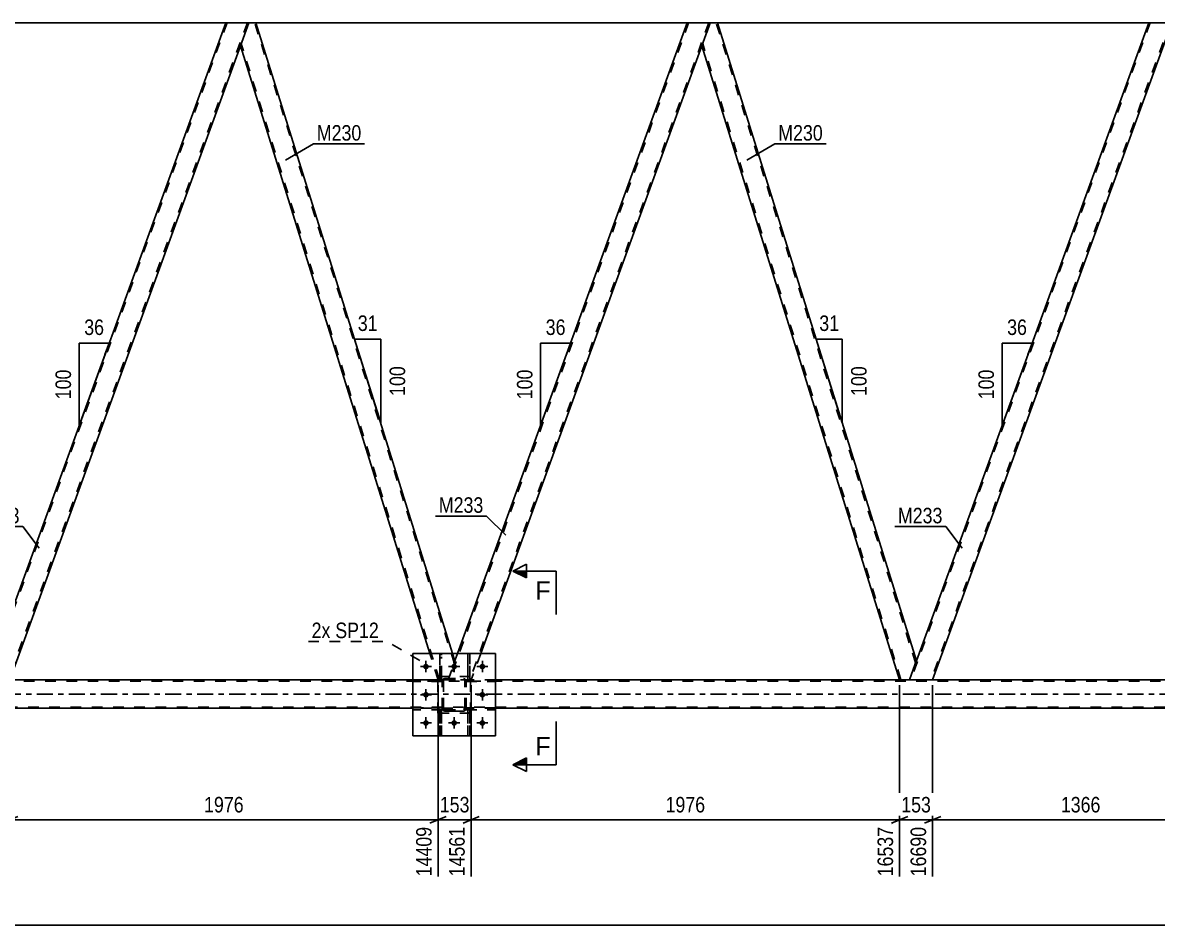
# Model space of a CAD drawing. Header units: millimetres. Extents: x 0 to 841, y 0 to 594.
# Drawn here: x 515.1 to 724.4, y 282.4 to 448.9 of the extents above; entities that cross this region are included whole.
import ezdxf

# ---------------------------------------------------------------- set-up
doc = ezdxf.new("R2010")
doc.units = ezdxf.units.MM
doc.linetypes.add('DXK_LINE_DOT2', pattern=[3.9198, 1.9599, -1.9599])
doc.linetypes.add('DXK_LINE_DOT3', pattern=[5.9187, 2.979, -0.9799, 0.9799, -0.9799])
doc.styles.add('Arial', font='ARIAL.TTF', dxfattribs={"height": 0.2})
doc.styles.add('Arial Narrow', font='ARIALN.TTF', dxfattribs={"height": 0.2})

# ---------------------------------------------------------------- blocks, each defined once
blk = doc.blocks.new('Part-247343265-35504 - 2635')
at = {"color": 7, "linetype": 'DXK_LINE_DOT2'}
for p, q in [((552.83, 448.89), (508.71, 327.67)), ((556.58, 448.89), (512.46, 327.67)), ((556.83, 448.89), (555.29, 444.64)), ((509.72, 331.14), (508.46, 327.67)), ((512.71, 327.67), (508.46, 327.67))]:
    blk.add_line(p, q, dxfattribs=at)
at = {"color": 2, "linetype": 'Continuous'}
for p, q in [((552.58, 448.89), (509.72, 331.14)), ((552.58, 448.89), (556.83, 448.89)), ((555.29, 444.64), (512.71, 327.67))]:
    blk.add_line(p, q, dxfattribs=at)
blk = doc.blocks.new('Part-247343265-35505 - 2635')
at = {"color": 7, "linetype": 'DXK_LINE_DOT2'}
for p, q in [((637.97, 448.89), (593.85, 327.67)), ((641.71, 448.89), (597.59, 327.67)), ((641.97, 448.89), (640.42, 444.64)), ((595.35, 332.49), (593.59, 327.67)), ((599.6, 332.49), (597.85, 327.67)), ((597.85, 327.67), (593.59, 327.67))]:
    blk.add_line(p, q, dxfattribs=at)
at = {"color": 2, "linetype": 'Continuous'}
for p, q in [((637.71, 448.89), (595.35, 332.49)), ((637.71, 448.89), (641.97, 448.89)), ((640.42, 444.64), (599.6, 332.49))]:
    blk.add_line(p, q, dxfattribs=at)
blk = doc.blocks.new('Part-247343265-35506 - 2635')
at = {"color": 7, "linetype": 'DXK_LINE_DOT2'}
for p, q in [((723.1, 448.89), (678.98, 327.67)), ((726.85, 448.89), (682.73, 327.67)), ((679.99, 331.14), (678.73, 327.67)), ((682.98, 327.67), (678.73, 327.67))]:
    blk.add_line(p, q, dxfattribs=at)
at = {"color": 2, "linetype": 'Continuous'}
for p, q in [((722.85, 448.89), (679.99, 331.14)), ((727.1, 448.89), (682.98, 327.67)), ((722.85, 448.89), (727.1, 448.89))]:
    blk.add_line(p, q, dxfattribs=at)
blk = doc.blocks.new('Bolt-247343265-35624 - 2635')
at = {"linetype": 'Continuous'}
for points in [[(590.03, 330.09, -1), (588.99, 330.09, -1)], [(595.23, 330.09, -1), (594.19, 330.09, -1)], [(600.43, 330.09, -1), (599.39, 330.09, -1)], [(590.03, 324.89, -1), (588.99, 324.89, -1)], [(600.43, 324.89, -1), (599.39, 324.89, -1)], [(590.03, 319.69, -1), (588.99, 319.69, -1)], [(595.23, 319.69, -1), (594.19, 319.69, -1)], [(600.43, 319.69, -1), (599.39, 319.69, -1)]]:
    blk.add_hatch(color=1, dxfattribs=at).paths.add_polyline_path(points)
at = {"color": 1, "linetype": 'Continuous'}
for p, q in [((589.51, 331.13), (589.51, 329.05)), ((594.71, 331.13), (594.71, 329.05)), ((599.91, 331.13), (599.91, 329.05)), ((590.55, 330.09), (588.47, 330.09)), ((595.75, 330.09), (593.67, 330.09)), ((600.95, 330.09), (598.87, 330.09)), ((590.55, 324.89), (588.47, 324.89)), ((589.51, 325.93), (589.51, 323.85)), ((600.95, 324.89), (598.87, 324.89)), ((599.91, 325.93), (599.91, 323.85)), ((589.51, 320.73), (589.51, 318.65)), ((594.71, 320.73), (594.71, 318.65)), ((599.91, 320.73), (599.91, 318.65)), ((590.55, 319.69), (588.47, 319.69)), ((595.75, 319.69), (593.67, 319.69)), ((600.95, 319.69), (598.87, 319.69))]:
    blk.add_line(p, q, dxfattribs=at)
blk = doc.blocks.new('Part-247343265-35513 - 2635')
at = {"color": 2, "linetype": 'Continuous'}
for p, q in [((556.83, 448.89), (555.29, 444.64)), ((558.15, 448.89), (556.83, 448.89)), ((594.43, 332.49), (558.15, 448.89)), ((590.24, 332.49), (555.29, 444.64))]:
    blk.add_line(p, q, dxfattribs=at)
at = {"color": 7, "linetype": 'DXK_LINE_DOT2'}
for p, q in [((594.72, 330.76), (557.9, 448.89)), ((592, 327.67), (555.42, 445.01)), ((591.75, 327.67), (590.24, 332.49)), ((593.59, 327.67), (594.85, 331.14)), ((594.85, 331.14), (594.43, 332.49)), ((591.75, 327.67), (593.59, 327.67))]:
    blk.add_line(p, q, dxfattribs=at)
blk = doc.blocks.new('Part-247343265-35514 - 2635')
at = {"color": 2, "linetype": 'Continuous'}
for p, q in [((641.97, 448.89), (640.42, 444.64)), ((643.29, 448.89), (641.97, 448.89)), ((679.99, 331.14), (643.29, 448.89)), ((640.42, 444.64), (676.88, 327.67)), ((679.99, 331.14), (679.72, 330.39)), ((679.72, 330.39), (678.73, 327.67))]:
    blk.add_line(p, q, dxfattribs=at)
at = {"color": 7, "linetype": 'DXK_LINE_DOT2'}
for p, q in [((679.85, 330.76), (643.04, 448.89)), ((677.13, 327.67), (640.56, 445.01)), ((679.97, 331.08), (679.72, 330.39)), ((678.73, 327.67), (676.88, 327.67))]:
    blk.add_line(p, q, dxfattribs=at)
blk = doc.blocks.new('Part-247343265-35614 - 2635')
at = {"color": 7, "linetype": 'DXK_LINE_DOT2'}
for p, q in [((727.1, 448.89), (212.04, 448.89)), ((558.15, 448.89), (552.58, 448.89)), ((643.29, 448.89), (637.71, 448.89))]:
    blk.add_line(p, q, dxfattribs=at)
at = {"color": 2, "linetype": 'Continuous'}
for p, q in [((552.58, 448.89), (473.02, 448.89)), ((637.71, 448.89), (558.15, 448.89)), ((722.85, 448.89), (643.29, 448.89))]:
    blk.add_line(p, q, dxfattribs=at)
blk = doc.blocks.new('Part-247343265-35563 - 2635')
at = {"color": 7, "linetype": 'DXK_LINE_DOT2'}
for p, q in [((592.51, 327.41), (592.55, 327.59)), ((592.55, 327.59), (592.51, 327.41)), ((592.51, 322.37), (592.51, 327.41)), ((592.51, 327.41), (592.51, 327.41)), ((592.51, 322.37), (592.51, 327.41)), ((592.75, 327.41), (592.77, 327.5)), ((592.77, 327.5), (592.75, 327.41)), ((592.75, 322.37), (592.75, 327.41)), ((592.75, 327.41), (592.75, 327.41)), ((592.75, 327.41), (592.75, 322.37)), ((592.77, 327.5), (592.82, 327.58)), ((592.82, 327.58), (592.77, 327.5)), ((592.81, 327.85), (592.99, 327.89)), ((592.99, 327.89), (592.81, 327.85)), ((592.82, 327.58), (592.9, 327.63)), ((592.9, 327.63), (592.82, 327.58)), ((592.9, 327.63), (592.99, 327.65)), ((592.99, 327.65), (592.9, 327.63)), ((592.99, 327.89), (596.43, 327.89)), ((592.99, 327.89), (592.99, 327.89)), ((592.99, 327.89), (596.43, 327.89)), ((592.99, 327.65), (596.43, 327.65)), ((592.99, 327.65), (592.99, 327.65)), ((592.99, 327.65), (596.43, 327.65)), ((596.43, 327.89), (596.43, 327.89)), ((596.43, 327.89), (596.61, 327.85)), ((596.61, 327.85), (596.43, 327.89)), ((596.43, 327.65), (596.43, 327.65)), ((596.43, 327.65), (596.52, 327.63)), ((596.52, 327.63), (596.6, 327.58)), ((596.6, 327.58), (596.65, 327.5)), ((596.65, 327.5), (596.6, 327.58)), ((596.65, 327.5), (596.67, 327.41)), ((596.67, 327.41), (596.65, 327.5)), ((596.67, 322.37), (596.67, 327.41)), ((596.67, 327.41), (596.67, 327.41)), ((596.67, 322.37), (596.67, 327.41)), ((596.87, 327.59), (596.91, 327.41)), ((596.91, 327.41), (596.87, 327.59)), ((596.91, 322.37), (596.91, 327.41)), ((596.91, 327.41), (596.91, 327.41)), ((596.91, 322.37), (596.91, 327.41)), ((592.51, 322.37), (592.51, 322.37)), ((592.55, 322.19), (592.51, 322.37)), ((592.51, 322.37), (592.55, 322.19)), ((592.75, 322.37), (592.75, 322.37)), ((592.77, 322.28), (592.75, 322.37)), ((592.75, 322.37), (592.77, 322.28)), ((596.67, 322.37), (596.65, 322.28)), ((596.65, 322.28), (596.67, 322.37)), ((596.67, 322.37), (596.67, 322.37)), ((596.91, 322.37), (596.87, 322.19)), ((596.87, 322.19), (596.91, 322.37)), ((596.91, 322.37), (596.91, 322.37)), ((592.82, 322.2), (592.77, 322.28)), ((592.77, 322.28), (592.82, 322.2)), ((592.99, 321.89), (592.81, 321.93)), ((592.81, 321.93), (592.99, 321.89)), ((592.9, 322.15), (592.82, 322.2)), ((592.99, 322.13), (592.9, 322.15)), ((592.99, 322.13), (596.43, 322.13)), ((592.99, 322.13), (592.99, 322.13)), ((592.99, 322.13), (596.43, 322.13)), ((592.99, 321.89), (596.43, 321.89)), ((592.99, 321.89), (592.99, 321.89)), ((596.43, 321.89), (592.99, 321.89)), ((596.52, 322.15), (596.43, 322.13)), ((596.43, 322.13), (596.52, 322.15)), ((596.43, 322.13), (596.43, 322.13)), ((596.61, 321.93), (596.43, 321.89)), ((596.43, 321.89), (596.61, 321.93)), ((596.43, 321.89), (596.43, 321.89)), ((596.6, 322.2), (596.52, 322.15)), ((596.52, 322.15), (596.6, 322.2)), ((596.65, 322.28), (596.6, 322.2)), ((596.6, 322.2), (596.65, 322.28))]:
    blk.add_line(p, q, dxfattribs=at)
at = {"color": 7, "linetype": 'DXK_LINE_DOT3'}
blk.add_line((594.71, 324.89), (594.71, 324.89), dxfattribs=at)
at = {"color": 7, "linetype": 'DXK_LINE_DOT2'}
for centre, start, end in [((592.99, 327.41), 112.5, 157.5), ((592.99, 327.41), 112.5, 157.5), ((596.43, 327.41), 22.5, 67.5), ((596.43, 327.41), 22.5, 67.5), ((592.99, 322.37), 202.5, 247.5), ((592.99, 322.37), 202.5, 247.5), ((596.43, 322.37), 292.5, 337.5), ((596.43, 322.37), 292.5, 337.5)]:
    blk.add_arc(centre, 0.48, start, end, dxfattribs=at)
blk = doc.blocks.new('Part-247343265-35564 - 2635')
at = {"color": 7, "linetype": 'DXK_LINE_DOT2'}
for p, q in [((597.71, 328.29), (591.71, 328.29)), ((591.71, 321.49), (591.71, 328.29)), ((597.71, 321.49), (597.71, 328.29)), ((597.71, 321.49), (591.71, 321.49))]:
    blk.add_line(p, q, dxfattribs=at)
blk = doc.blocks.new('Part-247343265-35565 - 2635')
at = {"color": 7, "linetype": 'DXK_LINE_DOT2'}
for p, q in [((597.71, 328.29), (591.71, 328.29)), ((591.71, 321.49), (591.71, 328.29)), ((597.71, 321.49), (597.71, 328.29)), ((597.71, 321.49), (591.71, 321.49))]:
    blk.add_line(p, q, dxfattribs=at)
blk = doc.blocks.new('Part-247343265-35566 - 2635')
at = {"color": 7, "linetype": 'DXK_LINE_DOT2'}
for p, q in [((592.51, 327.41), (592.55, 327.59)), ((592.55, 327.59), (592.51, 327.41)), ((592.51, 322.37), (592.51, 327.41)), ((592.51, 327.41), (592.51, 327.41)), ((592.51, 322.37), (592.51, 327.41)), ((592.75, 327.41), (592.77, 327.5)), ((592.77, 327.5), (592.75, 327.41)), ((592.75, 322.37), (592.75, 327.41)), ((592.75, 327.41), (592.75, 327.41)), ((592.75, 327.41), (592.75, 322.37)), ((592.77, 327.5), (592.82, 327.58)), ((592.82, 327.58), (592.77, 327.5)), ((592.81, 327.85), (592.99, 327.89)), ((592.99, 327.89), (592.81, 327.85)), ((592.82, 327.58), (592.9, 327.63)), ((592.9, 327.63), (592.82, 327.58)), ((592.9, 327.63), (592.99, 327.65)), ((592.99, 327.65), (592.9, 327.63)), ((592.99, 327.89), (596.43, 327.89)), ((592.99, 327.89), (592.99, 327.89)), ((592.99, 327.89), (596.43, 327.89)), ((592.99, 327.65), (596.43, 327.65)), ((592.99, 327.65), (592.99, 327.65)), ((592.99, 327.65), (596.43, 327.65)), ((596.43, 327.89), (596.43, 327.89)), ((596.43, 327.89), (596.61, 327.85)), ((596.61, 327.85), (596.43, 327.89)), ((596.43, 327.65), (596.43, 327.65)), ((596.43, 327.65), (596.52, 327.63)), ((596.52, 327.63), (596.6, 327.58)), ((596.6, 327.58), (596.65, 327.5)), ((596.65, 327.5), (596.6, 327.58)), ((596.65, 327.5), (596.67, 327.41)), ((596.67, 327.41), (596.65, 327.5)), ((596.67, 322.37), (596.67, 327.41)), ((596.67, 327.41), (596.67, 327.41)), ((596.67, 322.37), (596.67, 327.41)), ((596.87, 327.59), (596.91, 327.41)), ((596.91, 327.41), (596.87, 327.59)), ((596.91, 322.37), (596.91, 327.41)), ((596.91, 327.41), (596.91, 327.41)), ((596.91, 322.37), (596.91, 327.41)), ((592.51, 322.37), (592.51, 322.37)), ((592.55, 322.19), (592.51, 322.37)), ((592.51, 322.37), (592.55, 322.19)), ((592.75, 322.37), (592.75, 322.37)), ((592.77, 322.28), (592.75, 322.37)), ((592.75, 322.37), (592.77, 322.28)), ((596.67, 322.37), (596.65, 322.28)), ((596.65, 322.28), (596.67, 322.37)), ((596.67, 322.37), (596.67, 322.37)), ((596.91, 322.37), (596.87, 322.19)), ((596.87, 322.19), (596.91, 322.37)), ((596.91, 322.37), (596.91, 322.37)), ((592.82, 322.2), (592.77, 322.28)), ((592.77, 322.28), (592.82, 322.2)), ((592.99, 321.89), (592.81, 321.93)), ((592.81, 321.93), (592.99, 321.89)), ((592.9, 322.15), (592.82, 322.2)), ((592.99, 322.13), (592.9, 322.15)), ((592.99, 322.13), (596.43, 322.13)), ((592.99, 322.13), (592.99, 322.13)), ((592.99, 322.13), (596.43, 322.13)), ((592.99, 321.89), (596.43, 321.89)), ((592.99, 321.89), (592.99, 321.89)), ((596.43, 321.89), (592.99, 321.89)), ((596.52, 322.15), (596.43, 322.13)), ((596.43, 322.13), (596.52, 322.15)), ((596.43, 322.13), (596.43, 322.13)), ((596.61, 321.93), (596.43, 321.89)), ((596.43, 321.89), (596.61, 321.93)), ((596.43, 321.89), (596.43, 321.89)), ((596.6, 322.2), (596.52, 322.15)), ((596.52, 322.15), (596.6, 322.2)), ((596.65, 322.28), (596.6, 322.2)), ((596.6, 322.2), (596.65, 322.28))]:
    blk.add_line(p, q, dxfattribs=at)
at = {"color": 7, "linetype": 'DXK_LINE_DOT3'}
blk.add_line((594.71, 324.89), (594.71, 324.89), dxfattribs=at)
at = {"color": 7, "linetype": 'DXK_LINE_DOT2'}
for centre, start, end in [((592.99, 327.41), 112.5, 157.5), ((592.99, 327.41), 112.5, 157.5), ((596.43, 327.41), 22.5, 67.5), ((596.43, 327.41), 22.5, 67.5), ((592.99, 322.37), 202.5, 247.5), ((592.99, 322.37), 202.5, 247.5), ((596.43, 322.37), 292.5, 337.5), ((596.43, 322.37), 292.5, 337.5)]:
    blk.add_arc(centre, 0.48, start, end, dxfattribs=at)
blk = doc.blocks.new('Part-247343265-35567 - 2635')
at = {"color": 7, "linetype": 'DXK_LINE_DOT2'}
for p, q in [((592.06, 322.13), (592.06, 322.13)), ((592.06, 322.13), (592.06, 321.53)), ((592.06, 317.29), (592.06, 322.13)), ((592.38, 322.13), (592.06, 322.13)), ((592.06, 321.53), (592.06, 317.29)), ((592.06, 321.53), (592.38, 321.53)), ((592.38, 321.53), (592.38, 322.13)), ((592.38, 317.29), (592.38, 322.13)), ((592.38, 317.29), (592.38, 321.53)), ((592.06, 317.29), (592.38, 317.29))]:
    blk.add_line(p, q, dxfattribs=at)
blk = doc.blocks.new('Part-247343265-35568 - 2635')
at = {"color": 7, "linetype": 'DXK_LINE_DOT2'}
for p, q in [((597.26, 322.13), (597.26, 322.13)), ((597.26, 322.13), (597.26, 321.53)), ((597.26, 317.29), (597.26, 322.13)), ((597.58, 322.13), (597.26, 322.13)), ((597.26, 321.53), (597.26, 317.29)), ((597.26, 321.53), (597.58, 321.53)), ((597.58, 321.53), (597.58, 322.13)), ((597.58, 317.29), (597.58, 322.13)), ((597.58, 317.29), (597.58, 321.53)), ((597.26, 317.29), (597.58, 317.29))]:
    blk.add_line(p, q, dxfattribs=at)
blk = doc.blocks.new('Part-247343265-35569 - 2635')
at = {"color": 7, "linetype": 'DXK_LINE_DOT2'}
for p, q in [((592.38, 332.49), (592.06, 332.49)), ((592.06, 332.49), (592.06, 328.25)), ((592.38, 328.25), (592.38, 332.49)), ((592.06, 329.86), (592.06, 327.65)), ((592.38, 329.86), (592.38, 327.65)), ((592.38, 328.25), (592.06, 328.25)), ((592.06, 328.25), (592.06, 327.65)), ((592.38, 327.65), (592.06, 327.65)), ((592.38, 327.65), (592.38, 328.25)), ((592.38, 327.65), (592.38, 327.65))]:
    blk.add_line(p, q, dxfattribs=at)
blk = doc.blocks.new('Part-247343265-35570 - 2635')
at = {"color": 7, "linetype": 'DXK_LINE_DOT2'}
for p, q in [((597.58, 332.49), (597.26, 332.49)), ((597.26, 332.49), (597.26, 328.25)), ((597.58, 328.25), (597.58, 332.49)), ((597.58, 332.49), (597.58, 327.65)), ((597.26, 329.86), (597.26, 327.65)), ((597.58, 328.25), (597.26, 328.25)), ((597.26, 328.25), (597.26, 327.65)), ((597.58, 327.65), (597.26, 327.65)), ((597.58, 327.65), (597.58, 328.25)), ((597.58, 327.65), (597.58, 327.65))]:
    blk.add_line(p, q, dxfattribs=at)
blk = doc.blocks.new('Part-247343265-35571 - 2635')
at = {"color": 7, "linetype": 'DXK_LINE_DOT2'}
for p, q in [((587.11, 322.13), (587.11, 322.45)), ((587.11, 322.45), (592.51, 322.45)), ((591.91, 322.13), (591.91, 322.45)), ((591.91, 322.45), (592.51, 322.45)), ((592.51, 322.13), (592.51, 322.45)), ((592.51, 322.45), (592.51, 322.13)), ((592.51, 322.13), (587.11, 322.13)), ((591.91, 322.13), (592.51, 322.13))]:
    blk.add_line(p, q, dxfattribs=at)
blk = doc.blocks.new('Part-247343265-35572 - 2635')
at = {"color": 7, "linetype": 'DXK_LINE_DOT2'}
for p, q in [((587.11, 327.33), (587.11, 327.65)), ((587.11, 327.65), (592.51, 327.65)), ((592.51, 327.33), (587.11, 327.33)), ((591.91, 327.33), (591.91, 327.65)), ((591.91, 327.65), (592.51, 327.65)), ((591.91, 327.33), (592.51, 327.33)), ((592.51, 327.33), (592.51, 327.65)), ((592.51, 327.65), (592.51, 327.33))]:
    blk.add_line(p, q, dxfattribs=at)
blk = doc.blocks.new('Part-247343265-35573 - 2635')
at = {"color": 7, "linetype": 'DXK_LINE_DOT2'}
for p, q in [((602.31, 322.45), (596.91, 322.45)), ((596.91, 322.45), (596.91, 322.13)), ((596.91, 322.13), (596.91, 322.45)), ((597.51, 322.13), (597.51, 322.45)), ((602.31, 322.45), (602.31, 322.13)), ((596.91, 322.13), (602.31, 322.13))]:
    blk.add_line(p, q, dxfattribs=at)
blk = doc.blocks.new('Part-247343265-35574 - 2635')
at = {"color": 7, "linetype": 'DXK_LINE_DOT2'}
for p, q in [((602.31, 327.65), (596.91, 327.65)), ((596.91, 327.65), (596.91, 327.33)), ((596.91, 327.33), (596.91, 327.65)), ((596.91, 327.33), (602.31, 327.33)), ((597.51, 327.33), (597.51, 327.65)), ((602.31, 327.65), (602.31, 327.33))]:
    blk.add_line(p, q, dxfattribs=at)
blk = doc.blocks.new('Part-247343265-35575 - 2635')
at = {"color": 7, "linetype": 'DXK_LINE_DOT2'}
for p, q in [((592.38, 322.13), (592.06, 322.13)), ((592.06, 321.53), (592.06, 322.13)), ((592.06, 317.29), (592.06, 322.13)), ((592.38, 321.53), (592.06, 321.53)), ((592.06, 317.29), (592.06, 321.53)), ((592.38, 322.13), (592.38, 322.13)), ((592.38, 322.13), (592.38, 321.53)), ((592.38, 317.29), (592.38, 322.13)), ((592.38, 321.53), (592.38, 317.29)), ((592.38, 317.29), (592.06, 317.29))]:
    blk.add_line(p, q, dxfattribs=at)
blk = doc.blocks.new('Part-247343265-35576 - 2635')
at = {"color": 7, "linetype": 'DXK_LINE_DOT2'}
for p, q in [((597.58, 322.13), (597.26, 322.13)), ((597.26, 321.53), (597.26, 322.13)), ((597.26, 317.29), (597.26, 322.13)), ((597.58, 321.53), (597.26, 321.53)), ((597.26, 317.29), (597.26, 321.53)), ((597.58, 322.13), (597.58, 322.13)), ((597.58, 322.13), (597.58, 321.53)), ((597.58, 317.29), (597.58, 322.13)), ((597.58, 321.53), (597.58, 317.29)), ((597.58, 317.29), (597.26, 317.29))]:
    blk.add_line(p, q, dxfattribs=at)
blk = doc.blocks.new('Part-247343265-35577 - 2635')
at = {"color": 2, "linetype": 'Continuous'}
for p, q in [((592.06, 332.49), (592.06, 332.49)), ((592.06, 332.49), (592.38, 332.49)), ((592.38, 332.49), (592.38, 332.49))]:
    blk.add_line(p, q, dxfattribs=at)
at = {"color": 7, "linetype": 'DXK_LINE_DOT2'}
for p, q in [((592.07, 328.25), (592.06, 332.49)), ((592.06, 332.3), (592.07, 327.65)), ((592.39, 328.25), (592.38, 332.49)), ((592.39, 327.65), (592.38, 331.92)), ((592.07, 327.65), (592.07, 328.25)), ((592.07, 328.25), (592.39, 328.25)), ((592.07, 327.65), (592.07, 327.65)), ((592.07, 327.65), (592.39, 327.65)), ((592.39, 328.25), (592.39, 327.65))]:
    blk.add_line(p, q, dxfattribs=at)
blk = doc.blocks.new('Part-247343265-35578 - 2635')
at = {"color": 2, "linetype": 'Continuous'}
for p, q in [((597.26, 332.49), (597.26, 332.49)), ((597.26, 332.49), (597.58, 332.49)), ((597.58, 332.49), (597.58, 332.49))]:
    blk.add_line(p, q, dxfattribs=at)
at = {"color": 7, "linetype": 'DXK_LINE_DOT2'}
for p, q in [((597.26, 328.25), (597.26, 332.49)), ((597.26, 332.19), (597.26, 327.65)), ((597.58, 328.25), (597.58, 332.49)), ((597.58, 332.49), (597.58, 327.65)), ((597.26, 327.65), (597.26, 328.25)), ((597.26, 328.25), (597.58, 328.25)), ((597.26, 327.65), (597.26, 327.65)), ((597.26, 327.65), (597.58, 327.65)), ((597.58, 328.25), (597.58, 327.65))]:
    blk.add_line(p, q, dxfattribs=at)
blk = doc.blocks.new('Part-247343265-35579 - 2635')
at = {"color": 7, "linetype": 'DXK_LINE_DOT2'}
for p, q in [((592.51, 322.45), (587.11, 322.45)), ((587.11, 322.45), (587.11, 322.13)), ((591.91, 322.13), (591.91, 322.45)), ((592.51, 322.45), (592.51, 322.13)), ((592.51, 322.13), (592.51, 322.45)), ((592.51, 322.13), (587.11, 322.13))]:
    blk.add_line(p, q, dxfattribs=at)
blk = doc.blocks.new('Part-247343265-35580 - 2635')
at = {"color": 7, "linetype": 'DXK_LINE_DOT2'}
for p, q in [((592.51, 327.65), (587.11, 327.65)), ((587.11, 327.65), (587.11, 327.33)), ((592.51, 327.33), (587.11, 327.33)), ((591.91, 327.33), (591.91, 327.65)), ((592.51, 327.65), (592.51, 327.33)), ((592.51, 327.33), (592.51, 327.65))]:
    blk.add_line(p, q, dxfattribs=at)
blk = doc.blocks.new('Part-247343265-35581 - 2635')
at = {"color": 7, "linetype": 'DXK_LINE_DOT2'}
for p, q in [((596.91, 322.13), (596.91, 322.45)), ((597.51, 322.45), (596.91, 322.45)), ((596.91, 322.45), (596.91, 322.13)), ((602.31, 322.45), (596.91, 322.45)), ((597.51, 322.13), (597.51, 322.45)), ((602.31, 322.13), (602.31, 322.45)), ((597.51, 322.13), (596.91, 322.13)), ((596.91, 322.13), (602.31, 322.13))]:
    blk.add_line(p, q, dxfattribs=at)
blk = doc.blocks.new('Part-247343265-35582 - 2635')
at = {"color": 7, "linetype": 'DXK_LINE_DOT2'}
for p, q in [((596.91, 327.33), (596.91, 327.65)), ((602.31, 327.65), (596.91, 327.65)), ((596.91, 327.65), (596.91, 327.33)), ((597.51, 327.33), (596.91, 327.33)), ((596.91, 327.33), (602.31, 327.33)), ((597.51, 327.33), (597.51, 327.65)), ((602.31, 327.65), (602.31, 327.33))]:
    blk.add_line(p, q, dxfattribs=at)
blk = doc.blocks.new('Part-247343265-35583 - 2635')
at = {"color": 2, "linetype": 'Continuous'}
for p, q in [((602.31, 332.49), (587.11, 332.49)), ((587.11, 332.49), (587.11, 317.29)), ((602.31, 332.49), (602.31, 317.29)), ((602.31, 317.29), (587.11, 317.29))]:
    blk.add_line(p, q, dxfattribs=at)
blk = doc.blocks.new('Part-247343265-35584 - 2635')
at = {"color": 7, "linetype": 'DXK_LINE_DOT2'}
for p, q in [((587.11, 332.49), (602.31, 332.49)), ((587.11, 332.49), (587.11, 317.29)), ((602.31, 332.49), (602.31, 317.29)), ((587.11, 317.29), (602.31, 317.29))]:
    blk.add_line(p, q, dxfattribs=at)
blk = doc.blocks.new('Part-247343265-35615 - 2635')
at = {"color": 7, "linetype": 'DXK_LINE_DOT2'}
for p, q in [((736.81, 327.43), (61.96, 327.43)), ((602.31, 327.67), (331.7, 327.67)), ((737.57, 322.63), (61.96, 322.63)), ((602.31, 322.39), (331.7, 322.39))]:
    blk.add_line(p, q, dxfattribs=at)
at = {"color": 2, "linetype": 'Continuous'}
for p, q in [((587.11, 327.67), (346.9, 327.67)), ((736.78, 327.67), (602.31, 327.67)), ((587.11, 322.39), (346.9, 322.39)), ((737.6, 322.39), (602.31, 322.39))]:
    blk.add_line(p, q, dxfattribs=at)
at = {"color": 7, "linetype": 'DXK_LINE_DOT3'}
blk.add_line((61.96, 325.03), (747.19, 325.03), dxfattribs=at)
blk = doc.blocks.new('Bolt-247343265-35625 - 2635')
at = {"color": 1, "linetype": 'Continuous'}
for p, q in [((589.51, 331.13), (589.51, 330.44)), ((594.71, 331.13), (594.71, 330.44)), ((599.91, 331.13), (599.91, 330.44)), ((588.47, 330.09), (589.16, 330.09)), ((589.51, 329.05), (589.51, 329.74)), ((590.55, 330.09), (589.86, 330.09)), ((593.67, 330.09), (594.36, 330.09)), ((594.71, 329.05), (594.71, 329.74)), ((595.75, 330.09), (595.06, 330.09)), ((598.87, 330.09), (599.56, 330.09)), ((599.91, 329.05), (599.91, 329.74)), ((600.95, 330.09), (600.26, 330.09)), ((588.47, 324.89), (589.16, 324.89)), ((589.51, 325.93), (589.51, 325.24)), ((589.51, 323.85), (589.51, 324.54)), ((590.55, 324.89), (589.86, 324.89)), ((598.87, 324.89), (599.56, 324.89)), ((599.91, 325.93), (599.91, 325.24)), ((599.91, 323.85), (599.91, 324.54)), ((600.95, 324.89), (600.26, 324.89)), ((589.51, 320.73), (589.51, 320.04)), ((594.71, 320.73), (594.71, 320.04)), ((599.91, 320.73), (599.91, 320.04)), ((588.47, 319.69), (589.16, 319.69)), ((589.51, 318.65), (589.51, 319.34)), ((590.55, 319.69), (589.86, 319.69)), ((593.67, 319.69), (594.36, 319.69)), ((594.71, 318.65), (594.71, 319.34)), ((595.75, 319.69), (595.06, 319.69)), ((598.87, 319.69), (599.56, 319.69)), ((599.91, 318.65), (599.91, 319.34)), ((600.95, 319.69), (600.26, 319.69))]:
    blk.add_line(p, q, dxfattribs=at)
blk = doc.blocks.new('StraightDimension-247343265-47159 - 2635')
at = {"color": 7, "linetype": 'Continuous'}
for p, q in [((591.75, 326.67), (591.75, 291.39)), ((597.85, 326.67), (597.85, 291.39)), ((590.25, 301.23), (593.25, 302.43)), ((591.75, 301.83), (597.85, 301.83)), ((599.35, 302.43), (596.35, 301.23))]:
    blk.add_line(p, q, dxfattribs=at)
at = {"color": 0}
blk.add_wipeout([(598.14, 302.58), (598.14, 306.78), (591.46, 306.78), (591.46, 302.58)], dxfattribs=at)
at = {"color": 0, "linetype": 'Continuous'}
blk.add_wipeout([(597.25, 301.13), (593.05, 301.13), (593.05, 290.79), (597.25, 290.79)], dxfattribs=at)
at = {"color": 3, "style": 'Arial Narrow'}
blk.add_text('153', height=2.863, dxfattribs=at).set_placement((592.06, 303.18))
at = {"color": 3, "linetype": 'Continuous', "style": 'Arial Narrow'}
blk.add_text('14561', height=2.863, rotation=90.0002, dxfattribs=at).set_placement((596.65, 291.39))
blk = doc.blocks.new('AngleDimension-247343265-47112 - 2635')
at = {"color": 7, "linetype": 'Continuous'}
for p, q in [((610.65, 389.77), (616.19, 389.77)), ((610.65, 374.55), (616.19, 389.77)), ((610.65, 374.55), (610.65, 389.77)), ((615.43, 387.66), (616.19, 389.77))]:
    blk.add_line(p, q, dxfattribs=at)
at = {"color": 0}
for points in [[(615.85, 390.67), (615.85, 394.87), (611, 394.87), (611, 390.67)], [(609.75, 385.5), (605.55, 385.5), (605.55, 378.81), (609.75, 378.81)]]:
    blk.add_wipeout(points, dxfattribs=at)
at = {"color": 3, "style": 'Arial Narrow'}
blk.add_text('36', height=2.863, dxfattribs=at).set_placement((611.6, 391.27))
blk.add_text('100', height=2.863, rotation=90.0002, dxfattribs=at).set_placement((609.15, 379.41))
blk = doc.blocks.new('StraightDimension-247343265-47158 - 2635')
at = {"color": 7, "linetype": 'Continuous'}
for p, q in [((597.85, 326.67), (597.85, 291.39)), ((676.88, 326.67), (676.88, 291.39)), ((599.35, 302.43), (596.35, 301.23)), ((597.85, 301.83), (676.88, 301.83)), ((675.38, 301.23), (678.38, 302.43))]:
    blk.add_line(p, q, dxfattribs=at)
at = {"color": 0}
blk.add_wipeout([(641.62, 302.58), (641.62, 306.78), (633.11, 306.78), (633.11, 302.58)], dxfattribs=at)
at = {"color": 0, "linetype": 'Continuous'}
blk.add_wipeout([(676.28, 301.13), (672.08, 301.13), (672.08, 290.79), (676.28, 290.79)], dxfattribs=at)
at = {"color": 3, "style": 'Arial Narrow'}
blk.add_text('1976', height=2.863, dxfattribs=at).set_placement((633.71, 303.18))
at = {"color": 3, "linetype": 'Continuous', "style": 'Arial Narrow'}
blk.add_text('16537', height=2.863, rotation=90.0002, dxfattribs=at).set_placement((675.68, 291.39))
blk = doc.blocks.new('AngleDimension-247343265-47082 - 2635')
at = {"color": 7, "linetype": 'Continuous'}
for p, q in [((580.62, 376.8), (576.35, 390.51)), ((581.17, 390.51), (576.35, 390.51)), ((581.17, 375.04), (576.35, 390.51)), ((581.17, 375.04), (581.17, 390.51))]:
    blk.add_line(p, q, dxfattribs=at)
at = {"color": 0}
for points in [[(581.19, 391.41), (581.19, 395.61), (576.33, 395.61), (576.33, 391.41)], [(586.27, 386.12), (582.07, 386.12), (582.07, 379.43), (586.27, 379.43)]]:
    blk.add_wipeout(points, dxfattribs=at)
at = {"color": 3, "style": 'Arial Narrow'}
blk.add_text('31', height=2.863, dxfattribs=at).set_placement((576.93, 392.01))
blk.add_text('100', height=2.863, rotation=90.0002, dxfattribs=at).set_placement((585.67, 380.03))
blk = doc.blocks.new('AngleDimension-247343265-47084 - 2635')
at = {"color": 7, "linetype": 'Continuous'}
for p, q in [((525.52, 389.77), (531.06, 389.77)), ((525.52, 374.55), (531.06, 389.77)), ((525.52, 374.55), (525.52, 389.77)), ((530.29, 387.66), (531.06, 389.77))]:
    blk.add_line(p, q, dxfattribs=at)
at = {"color": 0}
for points in [[(530.72, 390.67), (530.72, 394.87), (525.86, 394.87), (525.86, 390.67)], [(524.62, 385.5), (520.42, 385.5), (520.42, 378.81), (524.62, 378.81)]]:
    blk.add_wipeout(points, dxfattribs=at)
at = {"color": 3, "style": 'Arial Narrow'}
blk.add_text('36', height=2.863, dxfattribs=at).set_placement((526.46, 391.27))
blk.add_text('100', height=2.863, rotation=90.0002, dxfattribs=at).set_placement((524.02, 379.41))
blk = doc.blocks.new('AngleDimension-247343265-47110 - 2635')
at = {"color": 7, "linetype": 'Continuous'}
for p, q in [((665.76, 376.8), (661.48, 390.51)), ((666.3, 390.51), (661.48, 390.51)), ((666.3, 375.04), (661.48, 390.51)), ((666.3, 375.04), (666.3, 390.51))]:
    blk.add_line(p, q, dxfattribs=at)
at = {"color": 0}
for points in [[(666.32, 391.41), (666.32, 395.61), (661.47, 395.61), (661.47, 391.41)], [(671.4, 386.12), (667.2, 386.12), (667.2, 379.43), (671.4, 379.43)]]:
    blk.add_wipeout(points, dxfattribs=at)
at = {"color": 3, "style": 'Arial Narrow'}
blk.add_text('31', height=2.863, dxfattribs=at).set_placement((662.07, 392.01))
blk.add_text('100', height=2.863, rotation=90.0002, dxfattribs=at).set_placement((670.8, 380.03))
blk = doc.blocks.new('AngleDimension-247343265-47140 - 2635')
at = {"color": 7, "linetype": 'Continuous'}
for p, q in [((695.79, 389.77), (701.33, 389.77)), ((695.79, 374.55), (701.33, 389.77)), ((695.79, 374.55), (695.79, 389.77)), ((700.56, 387.66), (701.33, 389.77))]:
    blk.add_line(p, q, dxfattribs=at)
at = {"color": 0}
for points in [[(700.99, 390.67), (700.99, 394.87), (696.13, 394.87), (696.13, 390.67)], [(694.89, 385.5), (690.69, 385.5), (690.69, 378.81), (694.89, 378.81)]]:
    blk.add_wipeout(points, dxfattribs=at)
at = {"color": 3, "style": 'Arial Narrow'}
blk.add_text('36', height=2.863, dxfattribs=at).set_placement((696.73, 391.27))
blk.add_text('100', height=2.863, rotation=90.0002, dxfattribs=at).set_placement((694.29, 379.41))
blk = doc.blocks.new('StraightDimension-247343265-47156 - 2635')
at = {"color": 7, "linetype": 'Continuous'}
for p, q in [((682.98, 326.67), (682.98, 291.39)), ((737.6, 321.39), (737.6, 291.39)), ((684.48, 302.43), (681.48, 301.23)), ((682.98, 301.83), (737.6, 301.83)), ((736.1, 301.23), (739.1, 302.43))]:
    blk.add_line(p, q, dxfattribs=at)
at = {"color": 0}
blk.add_wipeout([(714.55, 302.58), (714.55, 306.78), (706.04, 306.78), (706.04, 302.58)], dxfattribs=at)
at = {"color": 0, "linetype": 'Continuous'}
blk.add_wipeout([(737, 301.13), (732.8, 301.13), (732.8, 290.79), (737, 290.79)], dxfattribs=at)
at = {"color": 3, "style": 'Arial Narrow'}
blk.add_text('1366', height=2.863, dxfattribs=at).set_placement((706.64, 303.18))
at = {"color": 3, "linetype": 'Continuous', "style": 'Arial Narrow'}
blk.add_text('18055', height=2.863, rotation=90.0002, dxfattribs=at).set_placement((736.4, 291.39))
blk = doc.blocks.new('StraightDimension-247343265-47157 - 2635')
at = {"color": 7, "linetype": 'Continuous'}
for p, q in [((676.88, 326.67), (676.88, 291.39)), ((682.98, 326.67), (682.98, 291.39)), ((675.38, 301.23), (678.38, 302.43)), ((676.88, 301.83), (682.98, 301.83)), ((684.48, 302.43), (681.48, 301.23))]:
    blk.add_line(p, q, dxfattribs=at)
at = {"color": 0}
blk.add_wipeout([(683.27, 302.58), (683.27, 306.78), (676.59, 306.78), (676.59, 302.58)], dxfattribs=at)
at = {"color": 0, "linetype": 'Continuous'}
blk.add_wipeout([(682.38, 301.13), (678.18, 301.13), (678.18, 290.79), (682.38, 290.79)], dxfattribs=at)
at = {"color": 3, "style": 'Arial Narrow'}
blk.add_text('153', height=2.863, dxfattribs=at).set_placement((677.19, 303.18))
at = {"color": 3, "linetype": 'Continuous', "style": 'Arial Narrow'}
blk.add_text('16690', height=2.863, rotation=90.0002, dxfattribs=at).set_placement((681.78, 291.39))
blk = doc.blocks.new('StraightDimension-247343265-47160 - 2635')
at = {"color": 7, "linetype": 'Continuous'}
for p, q in [((512.71, 326.67), (512.71, 291.39)), ((591.75, 326.67), (591.75, 291.39)), ((514.21, 302.43), (511.21, 301.23)), ((512.71, 301.83), (591.75, 301.83)), ((590.25, 301.23), (593.25, 302.43))]:
    blk.add_line(p, q, dxfattribs=at)
at = {"color": 0}
blk.add_wipeout([(556.49, 302.58), (556.49, 306.78), (547.97, 306.78), (547.97, 302.58)], dxfattribs=at)
at = {"color": 0, "linetype": 'Continuous'}
blk.add_wipeout([(591.15, 301.13), (586.95, 301.13), (586.95, 290.79), (591.15, 290.79)], dxfattribs=at)
at = {"color": 3, "style": 'Arial Narrow'}
blk.add_text('1976', height=2.863, dxfattribs=at).set_placement((548.57, 303.18))
at = {"color": 3, "linetype": 'Continuous', "style": 'Arial Narrow'}
blk.add_text('14409', height=2.863, rotation=90.0002, dxfattribs=at).set_placement((590.55, 291.39))
blk = doc.blocks.new('StraightDimension-247343265-47565 - 2635')
at = {"color": 7, "linetype": 'Continuous'}
blk.add_line((51.1, 282.36), (789.96, 282.36), dxfattribs=at)
blk = doc.blocks.new('SectionMark-247343265-3939 - 2635')
at = {"linetype": 'Continuous'}
for points in [[(608.04, 347.71), (608.04, 346.46), (605.54, 347.71)], [(608.04, 313.23), (608.04, 311.98), (605.54, 311.98)]]:
    blk.add_hatch(color=6, dxfattribs=at).paths.add_polyline_path(points)
at = {"color": 6, "linetype": 'Continuous'}
for p, q in [((605.54, 347.71), (608.04, 348.96)), ((613.54, 347.71), (605.54, 347.71)), ((605.54, 347.71), (608.04, 346.46)), ((608.04, 346.46), (608.04, 348.96)), ((605.54, 311.98), (608.04, 313.23)), ((613.54, 311.98), (605.54, 311.98)), ((608.04, 310.73), (605.54, 311.98)), ((608.04, 313.23), (608.04, 310.73))]:
    blk.add_line(p, q, dxfattribs=at)
at = {"color": 0, "linetype": 'Continuous'}
for points in [[(612.54, 342.46), (612.54, 345.96), (609.69, 345.96), (609.69, 342.46)], [(612.54, 313.73), (612.54, 317.23), (609.69, 317.23), (609.69, 313.73)]]:
    blk.add_wipeout(points, dxfattribs=at)
at = {"color": 6, "linetype": 'Continuous'}
for p, q in [((613.54, 347.71), (613.54, 339.71)), ((613.54, 311.98), (613.54, 319.98))]:
    blk.add_line(p, q, dxfattribs=at)
at = {"color": 3, "linetype": 'Continuous', "style": 'Arial'}
for p in [(609.69, 342.46), (609.69, 313.73)]:
    blk.add_text('F', height=3.34, dxfattribs=at).set_placement(p)
blk = doc.blocks.new('MarkSet-247343265-47884 - 2635')
at = {"color": 30, "linetype": 'DXK_LINE_DOT2'}
blk.add_line((588.38, 331.24), (582.32, 334.74), dxfattribs=at)
at = {"color": 0}
blk.add_wipeout([(571.88, 335.34), (571.88, 338.34), (568.41, 338.34), (568.41, 335.34)], dxfattribs=at)
blk.add_wipeout([(571.88, 335.34), (571.88, 338.34), (568.41, 338.34), (568.41, 335.34)], dxfattribs=at)
blk.add_wipeout([(580.82, 335.34), (580.82, 338.34), (572.78, 338.34), (572.78, 335.34)], dxfattribs=at)
blk.add_wipeout([(580.82, 335.34), (580.82, 338.34), (572.78, 338.34), (572.78, 335.34)], dxfattribs=at)
at = {"color": 30, "linetype": 'DXK_LINE_DOT2'}
blk.add_line((567.81, 334.74), (582.32, 334.74), dxfattribs=at)
at = {"color": 3, "style": 'Arial Narrow'}
for s, p in [('2x', (568.41, 335.34)), ('SP12', (572.78, 335.34))]:
    blk.add_text(s, height=2.863, dxfattribs=at).set_placement(p)
blk = doc.blocks.new('Mark-247343265-46012 - 2635')
at = {"color": 0}
blk.add_wipeout([(514.54, 356.52), (514.54, 359.52), (506.31, 359.52), (506.31, 356.52)], dxfattribs=at)
blk.add_wipeout([(514.54, 356.52), (514.54, 359.52), (506.31, 359.52), (506.31, 356.52)], dxfattribs=at)
at = {"color": 30, "linetype": 'Continuous'}
for p in [(505.71, 355.92), (518.14, 351.92)]:
    blk.add_line(p, (515.14, 355.92), dxfattribs=at)
at = {"color": 3, "style": 'Arial Narrow'}
blk.add_text('M233', height=2.863, dxfattribs=at).set_placement((506.31, 356.52))
blk = doc.blocks.new('Mark-247343265-46015 - 2635')
at = {"color": 0}
blk.add_wipeout([(600.1, 358.46), (600.1, 361.46), (591.88, 361.46), (591.88, 358.46)], dxfattribs=at)
blk.add_wipeout([(600.1, 358.46), (600.1, 361.46), (591.88, 361.46), (591.88, 358.46)], dxfattribs=at)
at = {"color": 30, "linetype": 'Continuous'}
for p in [(591.28, 357.86), (604.24, 354.32)]:
    blk.add_line(p, (600.7, 357.86), dxfattribs=at)
at = {"color": 3, "style": 'Arial Narrow'}
blk.add_text('M233', height=2.863, dxfattribs=at).set_placement((591.88, 358.46))
blk = doc.blocks.new('Mark-247343265-46018 - 2635')
at = {"color": 0}
blk.add_wipeout([(684.8, 356.52), (684.8, 359.52), (676.58, 359.52), (676.58, 356.52)], dxfattribs=at)
blk.add_wipeout([(684.8, 356.52), (684.8, 359.52), (676.58, 359.52), (676.58, 356.52)], dxfattribs=at)
at = {"color": 30, "linetype": 'Continuous'}
for p in [(675.98, 355.92), (688.41, 351.92)]:
    blk.add_line(p, (685.4, 355.92), dxfattribs=at)
at = {"color": 3, "style": 'Arial Narrow'}
blk.add_text('M233', height=2.863, dxfattribs=at).set_placement((676.58, 356.52))
blk = doc.blocks.new('Mark-247343265-46036 - 2635')
at = {"color": 0}
blk.add_wipeout([(577.59, 427.13), (577.59, 430.13), (569.37, 430.13), (569.37, 427.13)], dxfattribs=at)
blk.add_wipeout([(577.59, 427.13), (577.59, 430.13), (569.37, 430.13), (569.37, 427.13)], dxfattribs=at)
at = {"color": 30, "linetype": 'Continuous'}
for p, q in [((563.57, 423.53), (568.77, 426.53)), ((568.77, 426.53), (578.19, 426.53))]:
    blk.add_line(p, q, dxfattribs=at)
at = {"color": 3, "style": 'Arial Narrow'}
blk.add_text('M230', height=2.863, dxfattribs=at).set_placement((569.37, 427.13))
blk = doc.blocks.new('Mark-247343265-46039 - 2635')
at = {"color": 0}
blk.add_wipeout([(662.73, 427.13), (662.73, 430.13), (654.5, 430.13), (654.5, 427.13)], dxfattribs=at)
blk.add_wipeout([(662.73, 427.13), (662.73, 430.13), (654.5, 430.13), (654.5, 427.13)], dxfattribs=at)
at = {"color": 30, "linetype": 'Continuous'}
for p, q in [((648.71, 423.53), (653.9, 426.53)), ((653.9, 426.53), (663.33, 426.53))]:
    blk.add_line(p, q, dxfattribs=at)
at = {"color": 3, "style": 'Arial Narrow'}
blk.add_text('M230', height=2.863, dxfattribs=at).set_placement((654.5, 427.13))

msp = doc.modelspace()

# ---------------------------------------------------------------- block references
for name in ['Part-247343265-35614 - 2635', 'Part-247343265-35504 - 2635', 'Part-247343265-35513 - 2635', 'Part-247343265-35505 - 2635', 'Part-247343265-35514 - 2635', 'Part-247343265-35506 - 2635', 'Part-247343265-35583 - 2635', 'Part-247343265-35584 - 2635', 'Bolt-247343265-35624 - 2635', 'Bolt-247343265-35625 - 2635', 'Part-247343265-35569 - 2635', 'Part-247343265-35577 - 2635', 'Part-247343265-35570 - 2635', 'Part-247343265-35578 - 2635', 'Part-247343265-35615 - 2635', 'Part-247343265-35572 - 2635', 'Part-247343265-35580 - 2635', 'Part-247343265-35564 - 2635', 'Part-247343265-35565 - 2635', 'Part-247343265-35563 - 2635', 'Part-247343265-35566 - 2635', 'Part-247343265-35574 - 2635', 'Part-247343265-35582 - 2635', 'Part-247343265-35571 - 2635', 'Part-247343265-35579 - 2635', 'Part-247343265-35573 - 2635', 'Part-247343265-35581 - 2635', 'Part-247343265-35567 - 2635', 'Part-247343265-35575 - 2635', 'Part-247343265-35568 - 2635', 'Part-247343265-35576 - 2635']:
    msp.add_blockref(name, (0, 0))

# ---------------------------------------------------------------- next in the draw order: block references
for name in ['AngleDimension-247343265-47084 - 2635', 'AngleDimension-247343265-47082 - 2635', 'AngleDimension-247343265-47112 - 2635', 'AngleDimension-247343265-47110 - 2635', 'AngleDimension-247343265-47140 - 2635', 'StraightDimension-247343265-47159 - 2635', 'StraightDimension-247343265-47156 - 2635']:
    msp.add_blockref(name, (0, 0))

# ---------------------------------------------------------------- next in the draw order: block references
for name in ['StraightDimension-247343265-47160 - 2635', 'StraightDimension-247343265-47158 - 2635']:
    msp.add_blockref(name, (0, 0))

# ---------------------------------------------------------------- next in the draw order: block references
msp.add_blockref('StraightDimension-247343265-47157 - 2635', (0, 0))

# ---------------------------------------------------------------- next in the draw order: block references
msp.add_blockref('StraightDimension-247343265-47565 - 2635', (0, 0))

# ---------------------------------------------------------------- next in the draw order: block references
for name in ['Mark-247343265-46036 - 2635', 'Mark-247343265-46039 - 2635', 'Mark-247343265-46015 - 2635', 'Mark-247343265-46012 - 2635', 'Mark-247343265-46018 - 2635', 'SectionMark-247343265-3939 - 2635', 'MarkSet-247343265-47884 - 2635']:
    msp.add_blockref(name, (0, 0))

doc.saveas('drawing.dxf')
